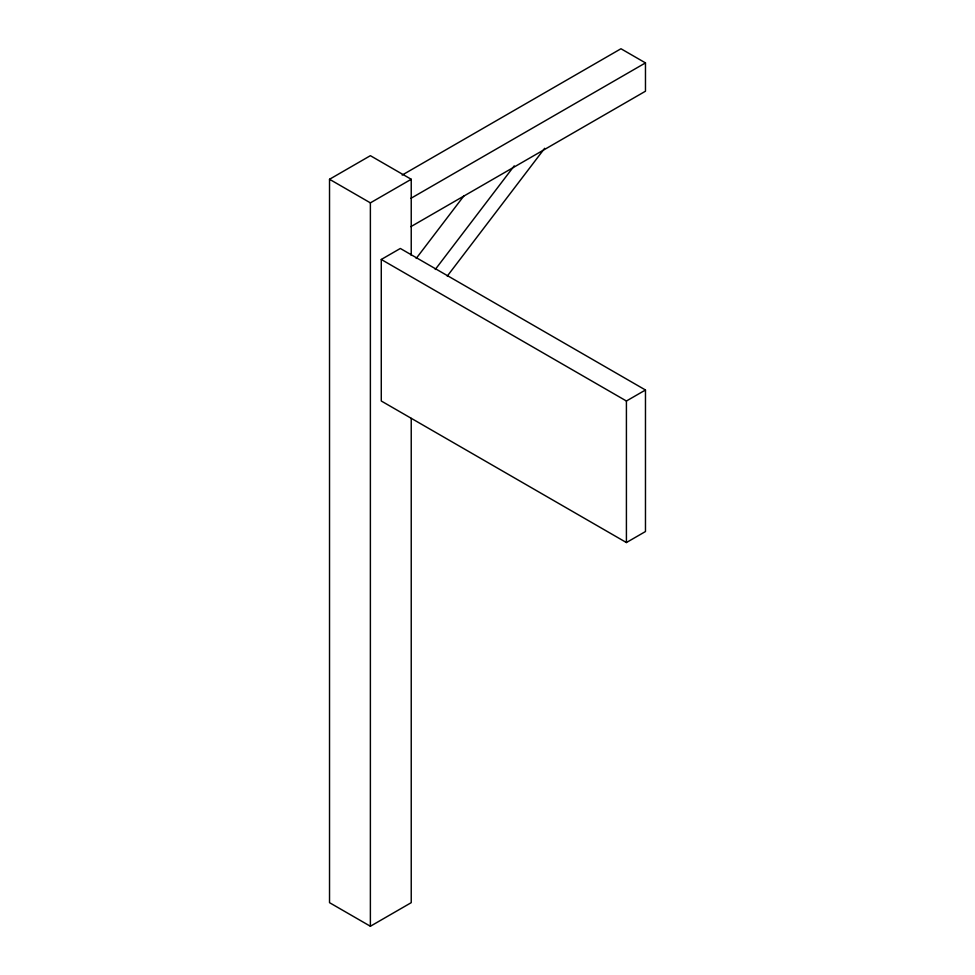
<?xml version="1.0" encoding="UTF-8"?>
<svg xmlns="http://www.w3.org/2000/svg" width="975" height="975" viewBox="0 0 975 975"><rect width="100%" height="100%" fill="white"/><g stroke="black" fill="none" stroke-linecap="round" stroke-linejoin="round"><path stroke-width="1.46" d="M416.191 258.473L463.942 195.817M435.264 269.478L514.227 165.872M447.245 276.132L544.672 148.298M411.231 418.372L411.231 902.667L370.378 926.25L329.526 902.667L329.526 179.278L370.378 155.683L411.231 179.278L411.231 255.413M402.188 175.061L620.965 48.75L645.474 62.9L645.474 91.211L410.877 226.651M329.526 179.278L370.378 202.861L411.231 179.278M410.877 198.352L645.474 62.9M381.274 259.472L400.335 248.467L645.474 390L645.474 531.533L626.413 542.539L381.274 401.005L381.274 259.472L626.413 401.005L645.474 390M626.413 401.005L626.413 542.539M370.378 202.861L370.378 926.25"/></g></svg>
